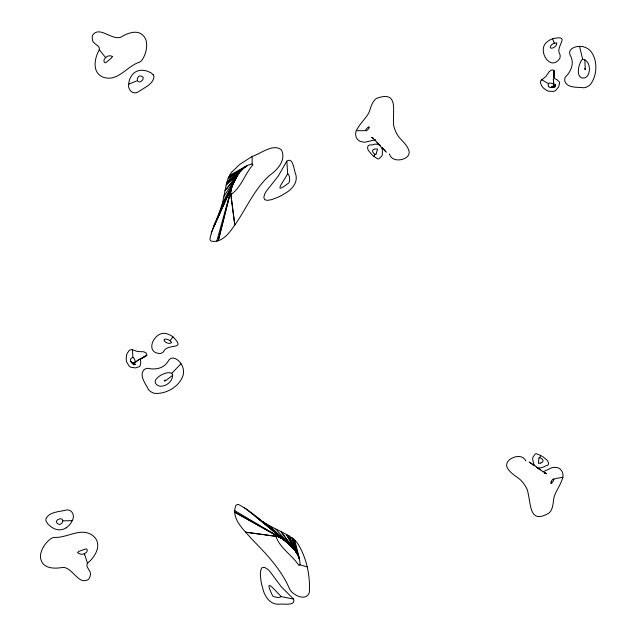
<?xml version="1.0" encoding="UTF-8"?>
<svg xmlns="http://www.w3.org/2000/svg" width="636" height="636" viewBox="0 0 636 636"><rect width="100%" height="100%" fill="white"/><g stroke="black" fill="none" stroke-linecap="round" stroke-linejoin="round"><path stroke-width="0.95" d="M62.765 520.876L62.344 522.402A4.762 4.762 0 0 1 61.684 523.333L60.317 524.295A2.274 2.274 0 0 1 59.41 524.414L58.107 523.961A4.555 4.555 0 0 1 57.24 523.277L57.049 523.078A3.506 3.506 0 0 1 56.699 522.601L56.413 521.933A1.503 1.503 0 0 1 56.429 521.194L57.471 519.835L59.848 518.833A3.275 3.275 0 0 1 60.977 518.825A2.162 2.162 0 0 1 62.797 520.876L72.202 520.653C75.199 516.098 72.385 509.317 66.557 509.913C59.776 511.924 49.306 511.511 45.951 518.761A4.722 4.722 0 0 0 45.951 520.63L47.374 523.452L50.379 526.298A23.524 23.524 0 0 0 52.685 527.84C56.715 530.472 62.153 530.591 66.144 527.816M231.393 188.463L230.645 192.883L231.083 194.044L231.679 194.036C241.561 186.634 244.955 173.843 252.929 164.756L252.11 163.961L252.15 156.432C260.458 153.944 273.202 143.044 281.422 149.881C286.478 160.137 277.455 169.796 269.632 175.393C253.255 189.989 245.401 211.168 232.379 228.396C227.799 235.034 220.485 242.857 211.573 241.203A2.544 2.544 0 0 1 209.92 239.064C214.451 217.917 227.911 199.187 235.082 178.883L238.707 173.151L242.865 168.651A22.419 22.419 0 0 1 245.273 166.799L228.062 178.724L226.201 184.917L222.497 203.123L217.345 218.188L236.401 176.538L220.342 210.238L237.912 174.24L221.535 206.541L233.738 182.818M153.284 74.857L150.955 72.727L147.131 71.129A23.532 23.532 0 0 0 144.428 70.517C139.729 69.483 134.601 71.304 131.859 75.31A15.813 15.813 0 0 0 128.75 84.159C127.542 89.485 132.598 94.82 137.829 92.188C143.45 87.911 153.387 84.572 153.952 76.606A4.722 4.722 0 0 0 153.284 74.857M553.869 77.703L554.043 70.509L553.018 69.92L551.372 70.127L549.146 71.701L545.974 76.376L540.775 80.685L540.465 82.855L541.777 85.939A13.078 13.078 0 0 0 543.724 88.309L546.252 90.145A12.569 12.569 0 0 0 549.083 91.258L553.495 91.409A6.551 6.551 0 0 0 555.625 90.479L558.631 86.957L559.616 83.078A3.196 3.196 0 0 0 559.298 81.949L557.351 79.969L553.511 78.021M554.091 70.787L553.861 77.497L554.043 71.121L553.686 71.916M553.829 84.691L553.328 78.991L553.805 84.946A2.131 2.131 0 0 1 553.622 85.447A4.142 4.142 0 0 1 552.756 86.56M286.598 542.015L256.61 517.108C267.47 526.68 281.82 530.48 293.363 538.891A26.648 26.648 0 0 1 297.449 543.176C306.663 557.597 310.32 575.5 309.35 592.442C306.417 601.807 292.838 595.407 289.626 589.095C281.231 569.26 266.166 553.797 251.323 538.597C243.922 529.836 230.582 518.483 235.9 505.533A2.544 2.544 0 0 1 238.389 504.491C257.628 514.381 272.192 532.26 289.921 544.488L294.508 549.48L297.767 554.672A22.427 22.427 0 0 1 298.928 557.478A22.53 22.53 0 0 1 299.779 560.857C299.802 562.208 300.82 565.261 298.904 565.404C292.226 555.323 280.746 548.717 276.183 537.245L276.334 536.665L277.566 536.546L281.637 538.422A47.096 47.096 0 0 1 288.315 543.088L289.921 544.488L243.993 507.337M172.658 375.351C172.507 381.33 166.831 385.861 161.154 386.259A6.519 6.519 0 0 1 159.087 385.957A6.718 6.718 0 0 1 157.243 385.05C148.164 378.945 171.998 367.513 172.658 375.351L165.304 380.877A4.484 4.484 0 0 1 164.978 380.972M525.853 460.901C522.49 454.247 513.618 455.996 509.023 460.226C501.152 467.54 514.826 475.386 519.517 479.027A29.9 29.9 0 0 1 523.857 483.805A32.198 32.198 0 0 1 527.021 489.171C531.521 502.257 527.975 525.813 549.401 512.807C553.272 508.617 553.018 502.527 554.012 497.273C555.848 491.032 560.062 485.785 562.073 479.6C564.887 474.218 561.302 466.896 554.838 467.404A12.315 12.315 0 0 0 551.794 467.722L543.343 471.721M231.544 187.906L218.275 240.702L231.703 187.342M216.773 241.147L231.878 186.761M99.303 49.767C100.528 44.941 91.926 44.202 92.307 38.772A7.274 7.274 0 0 1 92.673 35.099C99.566 25.543 111.443 40.45 120.753 37.238C127.478 33 138.616 28.692 144.277 36.84A12.696 12.696 0 0 1 146.129 40.664C147.631 47.016 145.843 53.909 142.52 59.387A11.806 11.806 0 0 1 139.825 62.066C127.073 65.802 118.209 82.076 103.469 77.314C91.735 72.933 94.311 58.377 99.303 49.767L104.94 56.771A45.649 42.087 -63 0 0 105.703 57.566M540.751 462.992A9.254 9.254 0 0 0 542.015 462.348C544.742 460.893 541.697 458.166 539.789 457.737L540.576 455.432L536.442 453.77A2.775 2.775 0 0 0 535.202 454.072L533 457.109A8.435 8.435 0 0 0 532.634 459.105L533.683 463.811A6.869 6.869 0 0 0 534.574 465.155C537.38 469.662 542.309 467.921 545.998 465.759C550.879 465.401 547.962 460.361 545.513 458.922A35.099 35.099 0 0 0 542.921 456.783L540.576 455.432M389.407 153.896C391.41 161.083 400.457 161.083 405.784 157.839C414.926 152.195 403.041 141.836 399.146 137.352A29.908 29.908 0 0 1 395.823 131.819A32.198 32.198 0 0 1 393.764 125.944C391.887 112.23 399.949 89.819 376.409 98.405C371.79 101.76 370.86 107.786 368.864 112.747C365.851 118.511 360.692 122.835 357.512 128.512C353.703 133.242 355.802 141.128 362.242 141.884A12.322 12.322 0 0 0 365.287 142.162L375.653 139.705M281.255 596.632L279.601 597.323A13.936 13.936 0 0 1 277.455 597.466L273.75 596.648A5.358 5.358 0 0 1 272.566 595.757C263.32 576.208 273.989 589.198 281.255 596.632L293.562 599.064C296.122 606.299 283.235 603.556 279.458 604.168C270.395 605.043 264.727 596.687 262.891 588.864A61.008 61.008 0 0 1 260.919 580.477L260.347 574.364L260.72 570.142L262.056 567.654L264.56 567.384L267.692 569.22L269.807 571.319L281.438 586.964L293.562 599.064M252.15 156.432L239.764 164.438L231.854 171.959A26.648 26.648 0 0 0 228.785 177.023L228.062 178.724L246.307 166.147M211.208 232.911L235.082 178.883L213.839 226.559L234.151 180.791A47.096 47.096 0 0 0 231.393 188.463M585.374 69.475L584.85 69.562A1.01 1.01 0 0 1 584.651 69.245L584.969 68.314L585.573 68.879A4.802 4.802 0 0 1 585.478 69.205M553.773 84.445L552.533 83.578A7.505 7.505 0 0 0 552.048 83.427A10.383 10.383 0 0 0 550.41 83.125L548.9 83.221L548.24 84.222A3.315 3.315 0 0 0 548.59 86.202L548.749 86.488M551.221 481.46L551.34 481.229A7.123 7.123 0 0 1 552.636 479.496L553.185 479.091M235.996 178.43L238.707 173.151L222.497 203.123M373.896 156.4L371.861 154.62A35.155 35.155 0 0 1 369.739 152.02C366.582 149.365 366.495 143.776 372.06 145C375.725 143.195 380.05 143.967 381.68 148.029A6.877 6.877 0 0 1 382.292 149.524L382.403 154.341A8.427 8.427 0 0 1 381.656 156.225L378.913 158.777A2.775 2.775 0 0 1 377.641 158.833L373.896 156.4L375.129 154.294L376.154 154.317L376.512 152.696A11.567 11.567 0 0 1 376.56 152.243A4.539 4.539 0 0 1 376.949 150.867A3.601 3.601 0 0 1 377.259 150.366L377.553 149.023L375.2 148.943A11.074 11.074 0 0 0 374.429 149.142A8.308 8.308 0 0 0 373.841 149.341C370.852 150.247 373.38 153.554 375.184 154.325M223.991 196.397L239.549 172.102M134.506 362.806A1.431 1.431 0 0 0 134.729 362.727L135.166 361.097A7.115 7.115 0 0 0 134.999 360.453A10.375 10.375 0 0 0 134.371 358.903L133.481 357.686L132.495 357.591A2.258 2.258 0 0 0 132.161 357.726A3.315 3.315 0 0 0 130.801 359.03A2.647 2.647 0 0 0 130.634 359.316M164.279 339.807A1.598 1.598 0 0 1 165.336 339.052L167.618 339.385A13.102 13.102 0 0 1 170.154 340.777L172.92 336.818L171.195 335.649A17.228 17.228 0 0 0 167.928 334.17C155.24 328.422 143.076 353.234 160.296 353.513A7.481 7.481 0 0 0 162.267 352.654A6.869 6.869 0 0 0 163.786 351.382C167.387 342.748 187.143 350.961 172.92 336.818M286.82 161.131L278.306 175.989L266.23 191.301L264.759 193.885L263.805 197.399L264.719 199.736L267.47 200.38L271.651 199.632L277.399 197.486A60.992 60.992 0 0 0 284.976 193.4C292.035 189.584 298.666 181.928 295.43 173.405C293.856 169.923 293.14 156.774 286.82 161.131L287.679 173.644C284.046 180.942 271.763 196.087 288.513 183.12A5.796 5.796 0 0 0 289.11 182.262A5.358 5.358 0 0 0 289.65 180.878L289.483 177.094A13.913 13.913 0 0 0 288.784 175.059L287.679 173.644M87.506 563.258C84.644 567.328 92.419 571.08 90.137 576.017A7.274 7.274 0 0 1 88.491 579.324C78.657 585.812 72.846 567.662 63.004 567.352C55.213 568.918 43.264 568.997 40.871 559.37A12.696 12.696 0 0 1 40.497 555.133C41.348 548.669 45.466 542.858 50.522 538.915A11.806 11.806 0 0 1 53.996 537.372C67.233 538.406 81.305 526.338 93.389 536.021C102.801 544.289 95.225 556.985 87.506 563.258L84.723 554.703M241.33 170.114L225.025 190.705L237.944 174.733M240.408 171.688L242.865 168.651L226.201 184.917L244.478 167.355L226.917 182.182L245.273 166.799M171.927 373.149L181.014 363.713C178.644 359.777 172.34 355.174 168.691 360.302C164.478 368.546 155.589 370.104 147.393 368.276A5.66 5.66 0 0 0 145.827 368.681L145.223 368.975A7.25 7.25 0 0 0 143.569 370.216C139.125 376.289 145.898 383.913 148.387 389.486A9.484 9.484 0 0 0 150.199 391.267L151.75 392.245A13.467 13.467 0 0 0 154.548 393.342C166.06 394.384 179.662 386.505 183.152 375.145A15.256 15.256 0 0 0 183.359 369.826L183.176 368.777A14.27 14.27 0 0 0 181.014 363.713M146.749 355.373L140.969 358.791L146.956 355.182L146.169 353.004L143.792 351.78L137.67 351.541L131.58 349.474L129.243 350.38L127.351 353.155A13.078 13.078 0 0 0 126.405 356.065L126.214 359.189A12.569 12.569 0 0 0 126.803 362.162L129.052 365.97A6.551 6.551 0 0 0 130.984 367.258L135.563 367.902L139.364 366.638A3.196 3.196 0 0 0 140.143 365.764L140.763 363.061L140.325 358.33M134.888 362.631L139.427 359.149L135.071 362.448M555.538 84.397L551.802 87.219L555.633 84.922L551.73 87.251L555.618 85.184L551.627 87.291L555.578 85.455L551.523 87.323L555.49 85.804L551.396 87.363L555.355 86.154L551.269 87.394M228.785 177.023L246.824 165.853M140.794 358.903L146.439 355.508L145.58 355.635M551.428 483.273L551.007 483.201M229.644 175.329L247.325 165.583M84.318 553.686L86.146 552.605A3.458 3.458 0 0 0 87.251 550.212L86.909 549.083L85.765 549.003A7.099 7.099 0 0 0 85.24 549.114L80.001 550.935A22.22 22.22 0 0 0 78.896 551.388L77.513 552.525L79.166 553.646A18.229 18.229 0 0 0 80.192 553.972L80.78 554.131A5.708 5.708 0 0 0 81.249 554.218A4.062 4.062 0 0 0 82.227 554.25L83.284 554.035A9.397 9.397 0 0 0 84.318 553.678A45.307 41.785 -41.9 0 1 84.691 554.719M128.742 84.159L137.471 80.597A2.162 2.162 0 0 0 139.872 81.869A3.275 3.275 0 0 0 140.93 81.464L142.798 79.691L143.259 77.854A1.495 1.495 0 0 0 143.044 77.353L142.536 76.829A3.506 3.506 0 0 0 142.035 76.511L141.788 76.392A4.555 4.555 0 0 0 140.739 76.058L139.356 76.105A2.274 2.274 0 0 0 138.561 76.535L137.614 77.918A4.762 4.762 0 0 0 137.328 79.023L137.471 80.597M554.385 43.2L556.778 42.898L556.397 44.87A8.355 8.355 0 0 1 555.268 46.301L554.695 46.841A7.25 7.25 0 0 1 553.137 47.875L551.126 48.209A1.264 1.264 0 0 1 550.426 47.628A1.598 1.598 0 0 1 550.339 46.333L551.857 44.592A13.11 13.11 0 0 1 554.393 43.208L552.541 38.748L550.633 39.567A17.228 17.228 0 0 0 547.628 41.523C535.949 49.123 550.315 72.735 559.815 58.369A7.481 7.481 0 0 0 560.157 56.246A6.869 6.869 0 0 0 559.895 54.283C554.56 46.595 572.114 34.368 552.541 38.748M540.751 463L538.43 463.382L538.453 462.006A3.562 3.562 0 0 0 538.597 461.649A4.444 4.444 0 0 0 538.772 460.027A11.488 11.488 0 0 0 538.74 459.574L538.772 457.912L539.789 457.737M368.618 127.001L369.103 127.248M366.137 130.738L366.749 130.452A7.123 7.123 0 0 0 368.355 128.997L368.522 128.798A2.623 2.623 0 0 0 369.134 127.47M582.624 59.132C578.243 63.059 574.872 79.85 584.754 77.918A6.718 6.718 0 0 0 586.511 76.853A6.519 6.519 0 0 0 587.879 75.271C591.011 70.008 589.493 60.245 582.624 59.132L579.563 46.396C574.968 46.277 567.694 49.115 570.055 54.95C574.737 62.94 571.263 71.264 565.309 77.187A5.66 5.66 0 0 0 564.816 78.729L564.736 79.397A7.25 7.25 0 0 0 564.895 81.456C567.614 88.468 577.687 86.87 583.721 87.768A9.492 9.492 0 0 0 586.209 87.204L587.863 86.417A13.467 13.467 0 0 0 590.288 84.652C597.363 75.517 598.047 59.808 590.351 50.745A15.256 15.256 0 0 0 585.979 47.716L583.967 46.961A14.215 14.215 0 0 0 579.563 46.396M553.352 479.027L553.845 479.313L553.582 480.363A9.158 9.158 0 0 1 553.153 481.142A12.784 12.784 0 0 1 552.978 481.428L552.461 482.191A8.904 8.904 0 0 1 552.016 482.756L551.897 482.883A2.361 2.361 0 0 1 551.619 483.145M551.014 87.434L554.982 86.862L551.142 87.418M164.644 381.036L164.334 380.63A1.01 1.01 0 0 1 164.501 380.296L165.622 380.225M252.11 163.961L248.318 165.098A22.522 22.522 0 0 0 245.273 166.799M365.954 130.77L365.541 130.499A33.493 27.73 -29.2 0 1 363.601 130.73L356.438 130.658M562.717 477.286L555.665 478.55A33.525 27.769 -40.4 0 0 553.829 479.258M277.034 536.458L245.576 532.181L277.566 536.546M545.187 473.16L546.054 473.47L544.623 472.977L546.404 473.74L543.78 472.206M299.882 564.816L307.148 566.819M372.823 138.115L372.036 137.638L373.34 138.402L371.742 137.304L374.024 139.324M282.13 538.716L234.628 512.123L282.638 539.018M131.596 362.242L135.436 364.412L131.429 362.107L134.848 364.627L131.334 362.027L134.474 364.706L131.239 361.932L134.085 364.754L131.143 361.836M541.578 79.691L548.431 83.65M234.597 510.557L283.155 539.336M278.942 535.56L263.503 522.077L286.621 541.896M540.179 469.726L536.45 467.198L542.961 471.666M529.152 461.935L534.51 465.775L529.931 462.499M170.154 340.769L171.704 342.621L169.836 343.368A8.371 8.371 0 0 1 168.015 343.178L167.252 342.987A7.433 7.433 0 0 1 165.742 342.351L164.183 340.713A1.28 1.28 0 0 1 164.295 339.815M288.092 543.263L291.845 546.372L288.116 543.176M263.59 522.132L278.997 535.599M280.444 536.864L283.394 539.447M281.144 537.484L283.354 539.408M293.641 548.399L290.032 545.147M286.391 541.872L266.754 524.191L286.47 542.158M289.396 544.821L294.508 549.48L269.807 526.004M377.076 142.456L380.241 145.668L374.715 140.015M385.718 151.535L381.862 147.433L386.378 152.243M275.913 529.208L295.311 550.561M131.064 361.741L133.687 364.778M296.758 552.803L281.136 531.688L293.18 548.327M296.05 552.294L297.767 554.672L286.415 534.343L298.602 556.564L288.871 535.743L298.928 557.478L291.908 537.754L299.286 558.647L293.363 538.891L299.437 559.211M294.77 540.163L299.572 559.775M230.701 193.424L234.779 224.905L230.645 192.883M132.511 349.617L132.86 357.519M584.874 59.704L585.192 68.259M365.533 130.436L365.994 129.418A9.19 9.19 0 0 1 366.567 128.734L366.606 128.687A12.641 12.641 0 0 1 366.789 128.488L367.449 127.836A9.421 9.421 0 0 1 367.846 127.494L368.141 127.272A2.353 2.353 0 0 1 368.459 127.065M552.668 86.488A2.711 2.711 0 0 1 548.614 86.615M132.749 362.623A2.711 2.711 0 0 1 130.467 359.276M134.14 362.87A4.134 4.134 0 0 1 132.733 362.735M72.186 520.645A15.813 15.813 0 0 1 66.152 527.832M550.911 483.193A2.226 2.226 0 0 1 551.317 481.539M112.493 56.437L111.562 57.804A22.3 22.3 0 0 1 110.688 58.623L106.443 62.185A7.083 7.083 0 0 1 105.989 62.479L104.972 62.821L104.177 61.907A3.458 3.458 0 0 1 104.336 59.235L105.679 57.59A9.381 9.381 0 0 1 106.522 56.89L107.436 56.318A4.062 4.062 0 0 1 108.359 55.992A5.732 5.732 0 0 1 108.828 55.912L109.44 55.849A18.245 18.245 0 0 1 110.505 55.793L112.493 56.437"/></g></svg>
